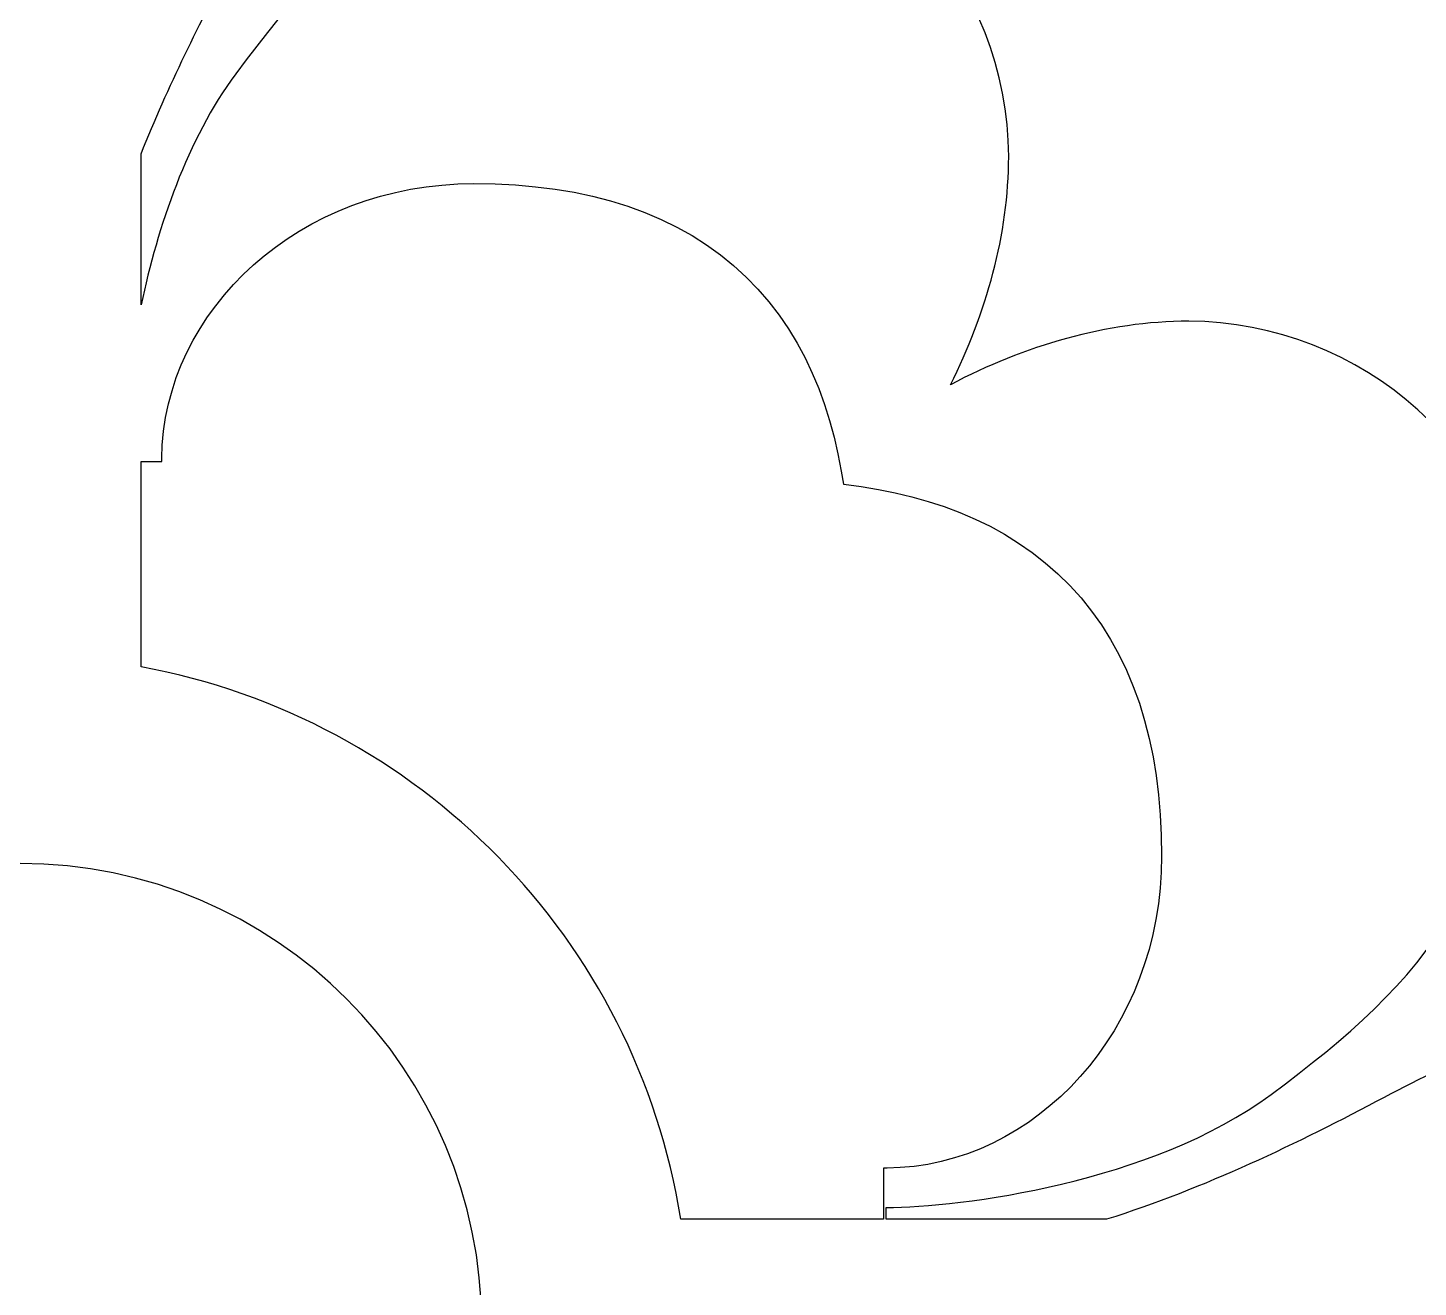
# Model space of a CAD drawing. Header units: centimetres. Extents: x 21.2 to 27, y -9 to 9.
# Drawn here: x 22.782 to 23.446, y 1.259 to 1.86 of the extents above; entities that cross this region are included whole.
import ezdxf

# ---------------------------------------------------------------- set-up
doc = ezdxf.new("R2010")
doc.units = ezdxf.units.CM
doc.header["$MEASUREMENT"] = 0
doc.layers.add('layer 1', color=7, linetype='Continuous')

msp = doc.modelspace()

# ---------------------------------------------------------------- linework, layer by layer
at = {"layer": 'layer 1', "color": 250}
for points, knots in [([(21.19047, -9.00019), (21.19047, -9.00019), (21.19047, -7.7491), (21.19047, -7.7491), (21.19047, -7.7491), (21.19047, -7.7491), (21.19047, -7.63661), (21.19047, -7.63661), (21.19047, -7.63661), (21.19047, -7.63661), (21.19047, -7.23319), (21.19047, -7.23319), (21.19047, -7.23319), (21.19047, -7.23319), (21.19047, -7.03897), (21.19047, -7.03897), (21.19047, -7.03897), (21.19047, -7.03897), (21.19047, -5.26695), (21.19047, -5.26695), (21.19047, -5.26695), (21.19047, -5.26695), (21.19047, -5.15446), (21.19047, -5.15446), (21.19047, -5.15446), (21.19047, -5.15446), (21.19047, -4.75104), (21.19047, -4.75104), (21.19047, -4.75104), (21.19047, -4.75104), (21.19047, -4.55682), (21.19047, -4.55682), (21.19047, -4.55682), (21.19047, -4.55682), (21.19047, -2.7848), (21.19047, -2.7848), (21.19047, -2.7848), (21.19047, -2.7848), (21.19047, -2.67231), (21.19047, -2.67231), (21.19047, -2.67231), (21.19047, -2.67231), (21.19047, -2.26889), (21.19047, -2.26889), (21.19047, -2.26889), (21.19047, -2.26889), (21.19047, -2.07467), (21.19047, -2.07467), (21.19047, -2.07467), (21.19047, -2.07467), (21.19047, -0.30265), (21.19047, -0.30265), (21.19047, -0.30265), (21.19047, -0.30265), (21.19047, -0.19016), (21.19047, -0.19016), (21.19047, -0.19016), (21.19047, -0.19016), (21.19047, 0.21326), (21.19047, 0.21326), (21.19047, 0.21326), (21.19047, 0.21326), (21.19047, 0.40748), (21.19047, 0.40748), (21.19047, 0.40748), (21.19047, 0.40748), (21.19047, 2.1795), (21.19047, 2.1795), (21.19047, 2.1795), (21.19047, 2.1795), (21.19047, 2.29199), (21.19047, 2.29199), (21.19047, 2.29199), (21.19047, 2.29199), (21.19047, 2.69541), (21.19047, 2.69541), (21.19047, 2.69541), (21.19047, 2.69541), (21.19047, 2.88963), (21.19047, 2.88963), (21.19047, 2.88963), (21.19047, 2.88963), (21.19047, 4.66165), (21.19047, 4.66165), (21.19047, 4.66165), (21.19047, 4.66165), (21.19047, 4.77414), (21.19047, 4.77414), (21.19047, 4.77414), (21.19047, 4.77414), (21.19047, 5.17756), (21.19047, 5.17756), (21.19047, 5.17756), (21.19047, 5.17756), (21.19047, 5.37178), (21.19047, 5.37178), (21.19047, 5.37178), (21.19047, 5.37178), (21.19047, 7.1438), (21.19047, 7.1438), (21.19047, 7.1438), (21.19047, 7.1438), (21.19047, 7.25629), (21.19047, 7.25629), (21.19047, 7.25629), (21.19047, 7.25629), (21.19047, 7.65971), (21.19047, 7.65971), (21.19047, 7.65971), (21.19047, 7.65971), (21.19047, 7.85393), (21.19047, 7.85393), (21.19047, 7.85393), (21.19047, 7.85393), (21.19047, 9.00077), (21.19047, 9.00077), (21.19047, 9.00077), (21.19047, 9.00077), (22.06369, 9.00077), (22.06369, 9.00077), (22.06369, 9.00077), (22.06369, 9.00077), (22.26069, 9.00077), (22.26069, 9.00077), (22.26069, 9.00077), (22.26069, 9.00077), (22.75317, 9.00077), (22.75317, 9.00077), (22.75317, 9.00077), (22.75317, 9.00077), (22.83643, 9.00077), (22.83643, 9.00077), (22.83643, 9.00077), (22.83643, 9.00077), (23.30109, 9.00077), (23.30109, 9.00077), (23.30109, 9.00077), (23.30109, 9.00077), (23.4937, 9.00077), (23.4937, 9.00077), (23.4937, 9.00077), (23.4937, 9.00077), (24.69645, 9.00077), (24.69645, 9.00077), (24.69645, 9.00077), (24.69645, 9.00077), (24.89344, 9.00077), (24.89344, 9.00077), (24.89344, 9.00077), (24.89344, 9.00077), (25.38592, 9.00077), (25.38592, 9.00077), (25.38592, 9.00077), (25.38592, 9.00077), (25.46919, 9.00077), (25.46919, 9.00077), (25.46919, 9.00077), (25.46919, 9.00077), (25.93384, 9.00077), (25.93384, 9.00077), (25.93384, 9.00077), (25.93384, 9.00077), (26.12645, 9.00077), (26.12645, 9.00077), (26.12645, 9.00077), (26.12645, 9.00077), (26.99977, 9.00077), (26.99977, 9.00077), (26.99977, 9.00077), (26.99977, 9.00077), (26.99977, 7.78696), (26.99977, 7.78696), (26.99977, 7.78696), (26.99977, 7.78696), (26.99977, 7.67444), (26.99977, 7.67444), (26.99977, 7.67444), (26.99977, 7.67444), (26.99977, 7.27121), (26.99977, 7.27121), (26.99977, 7.27121), (26.99977, 7.27121), (26.99977, 7.0909), (26.99977, 7.0909), (26.99977, 7.0909), (26.99977, 7.0909), (26.99977, 5.25821), (26.99977, 5.25821), (26.99977, 5.25821), (26.99977, 5.25821), (26.99977, 5.1457), (26.99977, 5.1457), (26.99977, 5.1457), (26.99977, 5.1457), (26.99977, 4.74247), (26.99977, 4.74247), (26.99977, 4.74247), (26.99977, 4.74247), (26.99977, 4.56216), (26.99977, 4.56216), (26.99977, 4.56216), (26.99977, 4.56216), (26.99977, 2.79003), (26.99977, 2.79003), (26.99977, 2.79003), (26.99977, 2.79003), (26.99977, 2.67751), (26.99977, 2.67751), (26.99977, 2.67751), (26.99977, 2.67751), (26.99977, 2.27429), (26.99977, 2.27429), (26.99977, 2.27429), (26.99977, 2.27429), (26.99977, 2.09398), (26.99977, 2.09398), (26.99977, 2.09398), (26.99977, 2.09398), (26.99977, 0.32184), (26.99977, 0.32184), (26.99977, 0.32184), (26.99977, 0.32184), (26.99977, 0.20933), (26.99977, 0.20933), (26.99977, 0.20933), (26.99977, 0.20933), (26.99977, -0.1939), (26.99977, -0.1939), (26.99977, -0.1939), (26.99977, -0.1939), (26.99977, -0.37421), (26.99977, -0.37421), (26.99977, -0.37421), (26.99977, -0.37421), (26.99977, -2.14634), (26.99977, -2.14634), (26.99977, -2.14634), (26.99977, -2.14634), (26.99977, -2.25886), (26.99977, -2.25886), (26.99977, -2.25886), (26.99977, -2.25886), (26.99977, -2.66208), (26.99977, -2.66208), (26.99977, -2.66208), (26.99977, -2.66208), (26.99977, -2.84239), (26.99977, -2.84239), (26.99977, -2.84239), (26.99977, -2.84239), (26.99977, -4.61452), (26.99977, -4.61452), (26.99977, -4.61452), (26.99977, -4.61452), (26.99977, -4.72704), (26.99977, -4.72704), (26.99977, -4.72704), (26.99977, -4.72704), (26.99977, -5.13027), (26.99977, -5.13027), (26.99977, -5.13027), (26.99977, -5.13027), (26.99977, -5.31058), (26.99977, -5.31058), (26.99977, -5.31058), (26.99977, -5.31058), (26.99977, -7.08271), (26.99977, -7.08271), (26.99977, -7.08271), (26.99977, -7.08271), (26.99977, -7.19522), (26.99977, -7.19522), (26.99977, -7.19522), (26.99977, -7.19522), (26.99977, -7.59845), (26.99977, -7.59845), (26.99977, -7.59845), (26.99977, -7.59845), (26.99977, -7.77876), (26.99977, -7.77876), (26.99977, -7.77876), (26.99977, -7.77876), (26.99977, -9.00019), (26.99977, -9.00019), (26.99977, -9.00019), (26.99977, -9.00019), (26.12655, -9.00019), (26.12655, -9.00019), (26.12655, -9.00019), (26.12655, -9.00019), (25.92852, -9.00019), (25.92852, -9.00019), (25.92852, -9.00019), (25.92852, -9.00019), (25.46919, -9.00019), (25.46919, -9.00019), (25.46919, -9.00019), (25.46919, -9.00019), (25.38592, -9.00019), (25.38592, -9.00019), (25.38592, -9.00019), (25.38592, -9.00019), (24.89003, -9.00019), (24.89003, -9.00019), (24.89003, -9.00019), (24.89003, -9.00019), (24.69651, -9.00019), (24.69651, -9.00019), (24.69651, -9.00019), (24.69651, -9.00019), (23.4938, -9.00019), (23.4938, -9.00019), (23.4938, -9.00019), (23.4938, -9.00019), (23.29577, -9.00019), (23.29577, -9.00019), (23.29577, -9.00019), (23.29577, -9.00019), (22.83643, -9.00019), (22.83643, -9.00019), (22.83643, -9.00019), (22.83643, -9.00019), (22.75317, -9.00019), (22.75317, -9.00019), (22.75317, -9.00019), (22.75317, -9.00019), (22.25728, -9.00019), (22.25728, -9.00019), (22.25728, -9.00019), (22.25728, -9.00019), (22.06376, -9.00019), (22.06376, -9.00019), (22.06376, -9.00019), (22.06376, -9.00019), (21.19047, -9.00019), (21.19047, -9.00019)], [0, 0, 0, 0, 0.011765, 0.011765, 0.011765, 0.011765, 0.023529, 0.023529, 0.023529, 0.023529, 0.035294, 0.035294, 0.035294, 0.035294, 0.047059, 0.047059, 0.047059, 0.047059, 0.058824, 0.058824, 0.058824, 0.058824, 0.070588, 0.070588, 0.070588, 0.070588, 0.082353, 0.082353, 0.082353, 0.082353, 0.094118, 0.094118, 0.094118, 0.094118, 0.105882, 0.105882, 0.105882, 0.105882, 0.117647, 0.117647, 0.117647, 0.117647, 0.129412, 0.129412, 0.129412, 0.129412, 0.141176, 0.141176, 0.141176, 0.141176, 0.152941, 0.152941, 0.152941, 0.152941, 0.164706, 0.164706, 0.164706, 0.164706, 0.176471, 0.176471, 0.176471, 0.176471, 0.188235, 0.188235, 0.188235, 0.188235, 0.2, 0.2, 0.2, 0.2, 0.211765, 0.211765, 0.211765, 0.211765, 0.223529, 0.223529, 0.223529, 0.223529, 0.235294, 0.235294, 0.235294, 0.235294, 0.247059, 0.247059, 0.247059, 0.247059, 0.258824, 0.258824, 0.258824, 0.258824, 0.270588, 0.270588, 0.270588, 0.270588, 0.282353, 0.282353, 0.282353, 0.282353, 0.294118, 0.294118, 0.294118, 0.294118, 0.305882, 0.305882, 0.305882, 0.305882, 0.317647, 0.317647, 0.317647, 0.317647, 0.329412, 0.329412, 0.329412, 0.329412, 0.341176, 0.341176, 0.341176, 0.341176, 0.352941, 0.352941, 0.352941, 0.352941, 0.364706, 0.364706, 0.364706, 0.364706, 0.376471, 0.376471, 0.376471, 0.376471, 0.388235, 0.388235, 0.388235, 0.388235, 0.4, 0.4, 0.4, 0.4, 0.411765, 0.411765, 0.411765, 0.411765, 0.423529, 0.423529, 0.423529, 0.423529, 0.435294, 0.435294, 0.435294, 0.435294, 0.447059, 0.447059, 0.447059, 0.447059, 0.458824, 0.458824, 0.458824, 0.458824, 0.470588, 0.470588, 0.470588, 0.470588, 0.482353, 0.482353, 0.482353, 0.482353, 0.494118, 0.494118, 0.494118, 0.494118, 0.505882, 0.505882, 0.505882, 0.505882, 0.517647, 0.517647, 0.517647, 0.517647, 0.529412, 0.529412, 0.529412, 0.529412, 0.541176, 0.541176, 0.541176, 0.541176, 0.552941, 0.552941, 0.552941, 0.552941, 0.564706, 0.564706, 0.564706, 0.564706, 0.576471, 0.576471, 0.576471, 0.576471, 0.588235, 0.588235, 0.588235, 0.588235, 0.6, 0.6, 0.6, 0.6, 0.611765, 0.611765, 0.611765, 0.611765, 0.623529, 0.623529, 0.623529, 0.623529, 0.635294, 0.635294, 0.635294, 0.635294, 0.647059, 0.647059, 0.647059, 0.647059, 0.658824, 0.658824, 0.658824, 0.658824, 0.670588, 0.670588, 0.670588, 0.670588, 0.682353, 0.682353, 0.682353, 0.682353, 0.694118, 0.694118, 0.694118, 0.694118, 0.705882, 0.705882, 0.705882, 0.705882, 0.717647, 0.717647, 0.717647, 0.717647, 0.729412, 0.729412, 0.729412, 0.729412, 0.741176, 0.741176, 0.741176, 0.741176, 0.752941, 0.752941, 0.752941, 0.752941, 0.764706, 0.764706, 0.764706, 0.764706, 0.776471, 0.776471, 0.776471, 0.776471, 0.788235, 0.788235, 0.788235, 0.788235, 0.8, 0.8, 0.8, 0.8, 0.811765, 0.811765, 0.811765, 0.811765, 0.823529, 0.823529, 0.823529, 0.823529, 0.835294, 0.835294, 0.835294, 0.835294, 0.847059, 0.847059, 0.847059, 0.847059, 0.858824, 0.858824, 0.858824, 0.858824, 0.870588, 0.870588, 0.870588, 0.870588, 0.882353, 0.882353, 0.882353, 0.882353, 0.894118, 0.894118, 0.894118, 0.894118, 0.905882, 0.905882, 0.905882, 0.905882, 0.917647, 0.917647, 0.917647, 0.917647, 0.929412, 0.929412, 0.929412, 0.929412, 0.941176, 0.941176, 0.941176, 0.941176, 0.952941, 0.952941, 0.952941, 0.952941, 0.964706, 0.964706, 0.964706, 0.964706, 0.976471, 0.976471, 0.976471, 0.976471, 1, 1, 1, 1]), ([(23.81645, 1.27045), (23.81645, 1.27045), (24.05313, 1.33961), (24.05313, 1.33961), (24.05313, 1.33961), (24.05313, 1.33961), (24.05313, 1.79482), (24.05313, 1.79482), (24.05313, 1.79482), (23.90784, 1.82419), (23.79538, 1.98367), (23.7876, 2.17933), (23.7876, 2.17933), (23.57159, 2.18183), (23.39594, 2.31182), (23.38362, 2.47526), (23.38362, 2.47526), (23.38362, 2.47526), (23.15074, 2.4044), (23.15074, 2.4044), (23.15074, 2.4044), (23.15074, 2.4044), (22.88314, 2.48583), (22.88314, 2.48583), (22.88314, 2.48583), (22.88314, 2.48583), (22.81447, 2.25087), (22.81447, 2.25087), (22.81447, 2.25087), (22.83319, 2.21258), (22.85268, 2.17561), (22.86842, 2.14663), (22.86842, 2.14663), (22.89759, 2.09416), (22.91799, 2.04605), (22.91799, 2.00229), (22.91799, 2.00229), (22.91799, 1.96584), (22.89759, 1.92501), (22.88008, 1.89147), (22.88008, 1.89147), (22.86468, 1.86247), (22.84929, 1.83154), (22.83643, 1.79947), (22.83643, 1.79947), (22.83643, 1.79947), (22.83643, 1.72738), (22.83643, 1.72738), (22.83643, 1.72738), (22.84433, 1.76451), (22.85832, 1.8063), (22.88155, 1.83752), (22.88155, 1.83752), (22.93549, 1.91044), (22.98505, 1.95562), (23.10464, 1.95562), (23.10464, 1.95562), (23.18629, 1.95562), (23.25043, 1.87983), (23.25043, 1.79815), (23.25043, 1.79815), (23.25043, 1.7612), (23.23968, 1.72306), (23.22264, 1.68926), (23.22264, 1.68926), (23.2576, 1.70773), (23.29762, 1.71954), (23.33633, 1.71954), (23.33633, 1.71954), (23.41801, 1.71954), (23.49381, 1.65539), (23.49381, 1.57374), (23.49381, 1.57374), (23.49381, 1.45415), (23.44862, 1.4046), (23.37571, 1.35065), (23.37571, 1.35065), (23.31886, 1.30836), (23.22699, 1.29669), (23.19199, 1.29669), (23.19199, 1.29669), (23.19199, 1.29669), (23.19199, 1.29102), (23.19199, 1.29102), (23.19199, 1.29102), (23.19199, 1.29102), (23.29714, 1.29102), (23.29714, 1.29102), (23.29714, 1.29102), (23.34369, 1.30562), (23.3886, 1.32741), (23.42965, 1.3492), (23.42965, 1.3492), (23.46319, 1.3667), (23.50402, 1.3871), (23.54048, 1.3871), (23.54048, 1.3871), (23.58423, 1.3871), (23.63234, 1.3667), (23.68481, 1.33752), (23.68481, 1.33752), (23.72067, 1.31806), (23.76877, 1.29283), (23.81645, 1.27045)], [0, 0, 0, 0, 0.037037, 0.037037, 0.037037, 0.037037, 0.074074, 0.074074, 0.074074, 0.074074, 0.111111, 0.111111, 0.111111, 0.111111, 0.148148, 0.148148, 0.148148, 0.148148, 0.185185, 0.185185, 0.185185, 0.185185, 0.222222, 0.222222, 0.222222, 0.222222, 0.259259, 0.259259, 0.259259, 0.259259, 0.296296, 0.296296, 0.296296, 0.296296, 0.333333, 0.333333, 0.333333, 0.333333, 0.37037, 0.37037, 0.37037, 0.37037, 0.407407, 0.407407, 0.407407, 0.407407, 0.444444, 0.444444, 0.444444, 0.444444, 0.481481, 0.481481, 0.481481, 0.481481, 0.518519, 0.518519, 0.518519, 0.518519, 0.555556, 0.555556, 0.555556, 0.555556, 0.592593, 0.592593, 0.592593, 0.592593, 0.62963, 0.62963, 0.62963, 0.62963, 0.666667, 0.666667, 0.666667, 0.666667, 0.703704, 0.703704, 0.703704, 0.703704, 0.740741, 0.740741, 0.740741, 0.740741, 0.777778, 0.777778, 0.777778, 0.777778, 0.814815, 0.814815, 0.814815, 0.814815, 0.851852, 0.851852, 0.851852, 0.851852, 0.888889, 0.888889, 0.888889, 0.888889, 0.925926, 0.925926, 0.925926, 0.925926, 1, 1, 1, 1]), ([(22.83643, 1.65253), (22.83643, 1.65253), (22.83643, 1.55459), (22.83643, 1.55459), (22.83643, 1.55459), (22.96887, 1.5304), (23.07278, 1.42447), (23.09399, 1.29102), (23.09399, 1.29102), (23.09399, 1.29102), (23.19071, 1.29102), (23.19071, 1.29102), (23.19071, 1.29102), (23.19071, 1.29102), (23.19071, 1.31549), (23.19071, 1.31549), (23.19071, 1.31549), (23.19071, 1.31549), (23.19249, 1.31549), (23.19249, 1.31549), (23.19249, 1.31549), (23.19249, 1.31549), (23.19865, 1.31567), (23.19865, 1.31567), (23.19865, 1.31567), (23.19865, 1.31567), (23.20526, 1.31627), (23.20526, 1.31627), (23.20526, 1.31627), (23.20526, 1.31627), (23.2118, 1.31724), (23.2118, 1.31724), (23.2118, 1.31724), (23.2118, 1.31724), (23.21824, 1.31859), (23.21824, 1.31859), (23.21824, 1.31859), (23.21824, 1.31859), (23.22458, 1.32029), (23.22458, 1.32029), (23.22458, 1.32029), (23.22458, 1.32029), (23.23081, 1.32234), (23.23081, 1.32234), (23.23081, 1.32234), (23.23081, 1.32234), (23.2369, 1.32471), (23.2369, 1.32471), (23.2369, 1.32471), (23.2369, 1.32471), (23.24286, 1.32741), (23.24286, 1.32741), (23.24286, 1.32741), (23.24286, 1.32741), (23.24866, 1.3304), (23.24866, 1.3304), (23.24866, 1.3304), (23.24866, 1.3304), (23.25433, 1.3337), (23.25433, 1.3337), (23.25433, 1.3337), (23.25433, 1.3337), (23.25982, 1.33729), (23.25982, 1.33729), (23.25982, 1.33729), (23.25982, 1.33729), (23.26514, 1.34115), (23.26514, 1.34115), (23.26514, 1.34115), (23.26514, 1.34115), (23.27028, 1.34527), (23.27028, 1.34527), (23.27028, 1.34527), (23.27028, 1.34527), (23.27524, 1.34966), (23.27524, 1.34966), (23.27524, 1.34966), (23.27524, 1.34966), (23.28001, 1.35429), (23.28001, 1.35429), (23.28001, 1.35429), (23.28001, 1.35429), (23.28458, 1.35917), (23.28458, 1.35917), (23.28458, 1.35917), (23.28458, 1.35917), (23.28894, 1.36429), (23.28894, 1.36429), (23.28894, 1.36429), (23.28894, 1.36429), (23.29308, 1.36964), (23.29308, 1.36964), (23.29308, 1.36964), (23.29308, 1.36964), (23.297, 1.3752), (23.297, 1.3752), (23.297, 1.3752), (23.297, 1.3752), (23.30069, 1.38099), (23.30069, 1.38099), (23.30069, 1.38099), (23.30069, 1.38099), (23.30413, 1.38698), (23.30413, 1.38698), (23.30413, 1.38698), (23.30413, 1.38698), (23.30732, 1.39317), (23.30732, 1.39317), (23.30732, 1.39317), (23.30732, 1.39317), (23.31026, 1.39955), (23.31026, 1.39955), (23.31026, 1.39955), (23.31026, 1.39955), (23.31292, 1.40613), (23.31292, 1.40613), (23.31292, 1.40613), (23.31292, 1.40613), (23.31531, 1.41288), (23.31531, 1.41288), (23.31531, 1.41288), (23.31531, 1.41288), (23.3174, 1.4198), (23.3174, 1.4198), (23.3174, 1.4198), (23.3174, 1.4198), (23.3192, 1.42687), (23.3192, 1.42687), (23.3192, 1.42687), (23.3192, 1.42687), (23.32069, 1.43411), (23.32069, 1.43411), (23.32069, 1.43411), (23.32069, 1.43411), (23.32186, 1.44148), (23.32186, 1.44148), (23.32186, 1.44148), (23.32186, 1.44148), (23.32271, 1.44899), (23.32271, 1.44899), (23.32271, 1.44899), (23.32271, 1.44899), (23.32323, 1.45662), (23.32323, 1.45662), (23.32323, 1.45662), (23.32323, 1.45662), (23.3234, 1.46426), (23.3234, 1.46426), (23.3234, 1.46426), (23.3234, 1.46426), (23.32324, 1.47434), (23.32324, 1.47434), (23.32324, 1.47434), (23.32324, 1.47434), (23.32275, 1.48405), (23.32275, 1.48405), (23.32275, 1.48405), (23.32275, 1.48405), (23.32194, 1.49351), (23.32194, 1.49351), (23.32194, 1.49351), (23.32194, 1.49351), (23.3208, 1.50274), (23.3208, 1.50274), (23.3208, 1.50274), (23.3208, 1.50274), (23.31931, 1.51172), (23.31931, 1.51172), (23.31931, 1.51172), (23.31931, 1.51172), (23.31749, 1.52047), (23.31749, 1.52047), (23.31749, 1.52047), (23.31749, 1.52047), (23.31531, 1.52897), (23.31531, 1.52897), (23.31531, 1.52897), (23.31531, 1.52897), (23.31278, 1.53724), (23.31278, 1.53724), (23.31278, 1.53724), (23.31278, 1.53724), (23.30989, 1.54525), (23.30989, 1.54525), (23.30989, 1.54525), (23.30989, 1.54525), (23.30663, 1.55301), (23.30663, 1.55301), (23.30663, 1.55301), (23.30663, 1.55301), (23.30301, 1.56049), (23.30301, 1.56049), (23.30301, 1.56049), (23.30301, 1.56049), (23.29903, 1.5677), (23.29903, 1.5677), (23.29903, 1.5677), (23.29903, 1.5677), (23.29467, 1.57462), (23.29467, 1.57462), (23.29467, 1.57462), (23.29467, 1.57462), (23.28997, 1.58123), (23.28997, 1.58123), (23.28997, 1.58123), (23.28997, 1.58123), (23.28493, 1.58751), (23.28493, 1.58751), (23.28493, 1.58751), (23.28493, 1.58751), (23.27956, 1.59346), (23.27956, 1.59346), (23.27956, 1.59346), (23.27956, 1.59346), (23.27387, 1.59907), (23.27387, 1.59907), (23.27387, 1.59907), (23.27387, 1.59907), (23.2679, 1.60431), (23.2679, 1.60431), (23.2679, 1.60431), (23.2679, 1.60431), (23.26166, 1.60919), (23.26166, 1.60919), (23.26166, 1.60919), (23.26166, 1.60919), (23.25517, 1.61372), (23.25517, 1.61372), (23.25517, 1.61372), (23.25517, 1.61372), (23.24845, 1.61788), (23.24845, 1.61788), (23.24845, 1.61788), (23.24845, 1.61788), (23.24152, 1.62169), (23.24152, 1.62169), (23.24152, 1.62169), (23.24152, 1.62169), (23.2344, 1.62516), (23.2344, 1.62516), (23.2344, 1.62516), (23.2344, 1.62516), (23.22709, 1.62829), (23.22709, 1.62829), (23.22709, 1.62829), (23.22709, 1.62829), (23.21962, 1.6311), (23.21962, 1.6311), (23.21962, 1.6311), (23.21962, 1.6311), (23.212, 1.63359), (23.212, 1.63359), (23.212, 1.63359), (23.212, 1.63359), (23.20423, 1.63578), (23.20423, 1.63578), (23.20423, 1.63578), (23.20423, 1.63578), (23.19632, 1.63768), (23.19632, 1.63768), (23.19632, 1.63768), (23.19632, 1.63768), (23.18827, 1.63931), (23.18827, 1.63931), (23.18827, 1.63931), (23.18827, 1.63931), (23.18009, 1.64068), (23.18009, 1.64068), (23.18009, 1.64068), (23.18009, 1.64068), (23.17178, 1.64178), (23.17178, 1.64178), (23.17178, 1.64178), (23.17178, 1.64178), (23.17154, 1.64181), (23.17154, 1.64181), (23.17154, 1.64181), (23.17154, 1.64181), (23.17055, 1.64807), (23.17055, 1.64807), (23.17055, 1.64807), (23.17055, 1.64807), (23.16897, 1.65622), (23.16897, 1.65622), (23.16897, 1.65622), (23.16897, 1.65622), (23.16712, 1.66423), (23.16712, 1.66423), (23.16712, 1.66423), (23.16712, 1.66423), (23.16498, 1.6721), (23.16498, 1.6721), (23.16498, 1.6721), (23.16498, 1.6721), (23.16253, 1.67982), (23.16253, 1.67982), (23.16253, 1.67982), (23.16253, 1.67982), (23.15977, 1.68739), (23.15977, 1.68739), (23.15977, 1.68739), (23.15977, 1.68739), (23.15668, 1.69479), (23.15668, 1.69479), (23.15668, 1.69479), (23.15668, 1.69479), (23.15325, 1.70201), (23.15325, 1.70201), (23.15325, 1.70201), (23.15325, 1.70201), (23.14948, 1.70903), (23.14948, 1.70903), (23.14948, 1.70903), (23.14948, 1.70903), (23.14534, 1.71585), (23.14534, 1.71585), (23.14534, 1.71585), (23.14534, 1.71585), (23.14084, 1.72244), (23.14084, 1.72244), (23.14084, 1.72244), (23.14084, 1.72244), (23.13598, 1.72877), (23.13598, 1.72877), (23.13598, 1.72877), (23.13598, 1.72877), (23.13074, 1.73484), (23.13074, 1.73484), (23.13074, 1.73484), (23.13074, 1.73484), (23.12514, 1.74062), (23.12514, 1.74062), (23.12514, 1.74062), (23.12514, 1.74062), (23.11918, 1.74608), (23.11918, 1.74608), (23.11918, 1.74608), (23.11918, 1.74608), (23.11289, 1.7512), (23.11289, 1.7512), (23.11289, 1.7512), (23.11289, 1.7512), (23.10627, 1.75598), (23.10627, 1.75598), (23.10627, 1.75598), (23.10627, 1.75598), (23.09932, 1.76041), (23.09932, 1.76041), (23.09932, 1.76041), (23.09932, 1.76041), (23.09208, 1.76447), (23.09208, 1.76447), (23.09208, 1.76447), (23.09208, 1.76447), (23.08455, 1.76815), (23.08455, 1.76815), (23.08455, 1.76815), (23.08455, 1.76815), (23.07675, 1.77146), (23.07675, 1.77146), (23.07675, 1.77146), (23.07675, 1.77146), (23.06869, 1.77441), (23.06869, 1.77441), (23.06869, 1.77441), (23.06869, 1.77441), (23.06037, 1.77699), (23.06037, 1.77699), (23.06037, 1.77699), (23.06037, 1.77699), (23.05181, 1.7792), (23.05181, 1.7792), (23.05181, 1.7792), (23.05181, 1.7792), (23.043, 1.78106), (23.043, 1.78106), (23.043, 1.78106), (23.043, 1.78106), (23.03395, 1.78257), (23.03395, 1.78257), (23.03395, 1.78257), (23.03395, 1.78257), (23.02465, 1.78373), (23.02465, 1.78373), (23.02465, 1.78373), (23.02465, 1.78373), (23.01511, 1.78456), (23.01511, 1.78456), (23.01511, 1.78456), (23.01511, 1.78456), (23.00532, 1.78505), (23.00532, 1.78505), (23.00532, 1.78505), (23.00532, 1.78505), (22.99516, 1.78522), (22.99516, 1.78522), (22.99516, 1.78522), (22.99516, 1.78522), (22.98751, 1.78504), (22.98751, 1.78504), (22.98751, 1.78504), (22.98751, 1.78504), (22.97989, 1.78453), (22.97989, 1.78453), (22.97989, 1.78453), (22.97989, 1.78453), (22.97238, 1.78368), (22.97238, 1.78368), (22.97238, 1.78368), (22.97238, 1.78368), (22.965, 1.78251), (22.965, 1.78251), (22.965, 1.78251), (22.965, 1.78251), (22.95777, 1.78101), (22.95777, 1.78101), (22.95777, 1.78101), (22.95777, 1.78101), (22.95069, 1.77922), (22.95069, 1.77922), (22.95069, 1.77922), (22.95069, 1.77922), (22.94377, 1.77712), (22.94377, 1.77712), (22.94377, 1.77712), (22.94377, 1.77712), (22.93702, 1.77474), (22.93702, 1.77474), (22.93702, 1.77474), (22.93702, 1.77474), (22.93045, 1.77207), (22.93045, 1.77207), (22.93045, 1.77207), (22.93045, 1.77207), (22.92406, 1.76914), (22.92406, 1.76914), (22.92406, 1.76914), (22.92406, 1.76914), (22.91788, 1.76595), (22.91788, 1.76595), (22.91788, 1.76595), (22.91788, 1.76595), (22.91188, 1.76251), (22.91188, 1.76251), (22.91188, 1.76251), (22.91188, 1.76251), (22.9061, 1.75882), (22.9061, 1.75882), (22.9061, 1.75882), (22.9061, 1.75882), (22.90053, 1.7549), (22.90053, 1.7549), (22.90053, 1.7549), (22.90053, 1.7549), (22.89518, 1.75076), (22.89518, 1.75076), (22.89518, 1.75076), (22.89518, 1.75076), (22.89007, 1.7464), (22.89007, 1.7464), (22.89007, 1.7464), (22.89007, 1.7464), (22.88518, 1.74183), (22.88518, 1.74183), (22.88518, 1.74183), (22.88518, 1.74183), (22.88055, 1.73706), (22.88055, 1.73706), (22.88055, 1.73706), (22.88055, 1.73706), (22.87616, 1.7321), (22.87616, 1.7321), (22.87616, 1.7321), (22.87616, 1.7321), (22.87203, 1.72696), (22.87203, 1.72696), (22.87203, 1.72696), (22.87203, 1.72696), (22.86817, 1.72164), (22.86817, 1.72164), (22.86817, 1.72164), (22.86817, 1.72164), (22.86459, 1.71614), (22.86459, 1.71614), (22.86459, 1.71614), (22.86459, 1.71614), (22.86129, 1.71048), (22.86129, 1.71048), (22.86129, 1.71048), (22.86129, 1.71048), (22.85829, 1.70468), (22.85829, 1.70468), (22.85829, 1.70468), (22.85829, 1.70468), (22.8556, 1.69872), (22.8556, 1.69872), (22.8556, 1.69872), (22.8556, 1.69872), (22.85322, 1.69263), (22.85322, 1.69263), (22.85322, 1.69263), (22.85322, 1.69263), (22.85117, 1.6864), (22.85117, 1.6864), (22.85117, 1.6864), (22.85117, 1.6864), (22.84947, 1.68006), (22.84947, 1.68006), (22.84947, 1.68006), (22.84947, 1.68006), (22.84812, 1.67361), (22.84812, 1.67361), (22.84812, 1.67361), (22.84812, 1.67361), (22.84715, 1.66708), (22.84715, 1.66708), (22.84715, 1.66708), (22.84715, 1.66708), (22.84655, 1.66047), (22.84655, 1.66047), (22.84655, 1.66047), (22.84655, 1.66047), (22.84637, 1.65431), (22.84637, 1.65431), (22.84637, 1.65431), (22.84637, 1.65431), (22.84637, 1.65253), (22.84637, 1.65253), (22.84637, 1.65253), (22.84637, 1.65253), (22.83643, 1.65253), (22.83643, 1.65253)], [0, 0, 0, 0, 0.007463, 0.007463, 0.007463, 0.007463, 0.014925, 0.014925, 0.014925, 0.014925, 0.022388, 0.022388, 0.022388, 0.022388, 0.029851, 0.029851, 0.029851, 0.029851, 0.037313, 0.037313, 0.037313, 0.037313, 0.044776, 0.044776, 0.044776, 0.044776, 0.052239, 0.052239, 0.052239, 0.052239, 0.059701, 0.059701, 0.059701, 0.059701, 0.067164, 0.067164, 0.067164, 0.067164, 0.074627, 0.074627, 0.074627, 0.074627, 0.08209, 0.08209, 0.08209, 0.08209, 0.089552, 0.089552, 0.089552, 0.089552, 0.097015, 0.097015, 0.097015, 0.097015, 0.104478, 0.104478, 0.104478, 0.104478, 0.11194, 0.11194, 0.11194, 0.11194, 0.119403, 0.119403, 0.119403, 0.119403, 0.126866, 0.126866, 0.126866, 0.126866, 0.134328, 0.134328, 0.134328, 0.134328, 0.141791, 0.141791, 0.141791, 0.141791, 0.149254, 0.149254, 0.149254, 0.149254, 0.156716, 0.156716, 0.156716, 0.156716, 0.164179, 0.164179, 0.164179, 0.164179, 0.171642, 0.171642, 0.171642, 0.171642, 0.179104, 0.179104, 0.179104, 0.179104, 0.186567, 0.186567, 0.186567, 0.186567, 0.19403, 0.19403, 0.19403, 0.19403, 0.201493, 0.201493, 0.201493, 0.201493, 0.208955, 0.208955, 0.208955, 0.208955, 0.216418, 0.216418, 0.216418, 0.216418, 0.223881, 0.223881, 0.223881, 0.223881, 0.231343, 0.231343, 0.231343, 0.231343, 0.238806, 0.238806, 0.238806, 0.238806, 0.246269, 0.246269, 0.246269, 0.246269, 0.253731, 0.253731, 0.253731, 0.253731, 0.261194, 0.261194, 0.261194, 0.261194, 0.268657, 0.268657, 0.268657, 0.268657, 0.276119, 0.276119, 0.276119, 0.276119, 0.283582, 0.283582, 0.283582, 0.283582, 0.291045, 0.291045, 0.291045, 0.291045, 0.298507, 0.298507, 0.298507, 0.298507, 0.30597, 0.30597, 0.30597, 0.30597, 0.313433, 0.313433, 0.313433, 0.313433, 0.320896, 0.320896, 0.320896, 0.320896, 0.328358, 0.328358, 0.328358, 0.328358, 0.335821, 0.335821, 0.335821, 0.335821, 0.343284, 0.343284, 0.343284, 0.343284, 0.350746, 0.350746, 0.350746, 0.350746, 0.358209, 0.358209, 0.358209, 0.358209, 0.365672, 0.365672, 0.365672, 0.365672, 0.373134, 0.373134, 0.373134, 0.373134, 0.380597, 0.380597, 0.380597, 0.380597, 0.38806, 0.38806, 0.38806, 0.38806, 0.395522, 0.395522, 0.395522, 0.395522, 0.402985, 0.402985, 0.402985, 0.402985, 0.410448, 0.410448, 0.410448, 0.410448, 0.41791, 0.41791, 0.41791, 0.41791, 0.425373, 0.425373, 0.425373, 0.425373, 0.432836, 0.432836, 0.432836, 0.432836, 0.440299, 0.440299, 0.440299, 0.440299, 0.447761, 0.447761, 0.447761, 0.447761, 0.455224, 0.455224, 0.455224, 0.455224, 0.462687, 0.462687, 0.462687, 0.462687, 0.470149, 0.470149, 0.470149, 0.470149, 0.477612, 0.477612, 0.477612, 0.477612, 0.485075, 0.485075, 0.485075, 0.485075, 0.492537, 0.492537, 0.492537, 0.492537, 0.5, 0.5, 0.5, 0.5, 0.507463, 0.507463, 0.507463, 0.507463, 0.514925, 0.514925, 0.514925, 0.514925, 0.522388, 0.522388, 0.522388, 0.522388, 0.529851, 0.529851, 0.529851, 0.529851, 0.537313, 0.537313, 0.537313, 0.537313, 0.544776, 0.544776, 0.544776, 0.544776, 0.552239, 0.552239, 0.552239, 0.552239, 0.559701, 0.559701, 0.559701, 0.559701, 0.567164, 0.567164, 0.567164, 0.567164, 0.574627, 0.574627, 0.574627, 0.574627, 0.58209, 0.58209, 0.58209, 0.58209, 0.589552, 0.589552, 0.589552, 0.589552, 0.597015, 0.597015, 0.597015, 0.597015, 0.604478, 0.604478, 0.604478, 0.604478, 0.61194, 0.61194, 0.61194, 0.61194, 0.619403, 0.619403, 0.619403, 0.619403, 0.626866, 0.626866, 0.626866, 0.626866, 0.634328, 0.634328, 0.634328, 0.634328, 0.641791, 0.641791, 0.641791, 0.641791, 0.649254, 0.649254, 0.649254, 0.649254, 0.656716, 0.656716, 0.656716, 0.656716, 0.664179, 0.664179, 0.664179, 0.664179, 0.671642, 0.671642, 0.671642, 0.671642, 0.679104, 0.679104, 0.679104, 0.679104, 0.686567, 0.686567, 0.686567, 0.686567, 0.69403, 0.69403, 0.69403, 0.69403, 0.701493, 0.701493, 0.701493, 0.701493, 0.708955, 0.708955, 0.708955, 0.708955, 0.716418, 0.716418, 0.716418, 0.716418, 0.723881, 0.723881, 0.723881, 0.723881, 0.731343, 0.731343, 0.731343, 0.731343, 0.738806, 0.738806, 0.738806, 0.738806, 0.746269, 0.746269, 0.746269, 0.746269, 0.753731, 0.753731, 0.753731, 0.753731, 0.761194, 0.761194, 0.761194, 0.761194, 0.768657, 0.768657, 0.768657, 0.768657, 0.776119, 0.776119, 0.776119, 0.776119, 0.783582, 0.783582, 0.783582, 0.783582, 0.791045, 0.791045, 0.791045, 0.791045, 0.798507, 0.798507, 0.798507, 0.798507, 0.80597, 0.80597, 0.80597, 0.80597, 0.813433, 0.813433, 0.813433, 0.813433, 0.820896, 0.820896, 0.820896, 0.820896, 0.828358, 0.828358, 0.828358, 0.828358, 0.835821, 0.835821, 0.835821, 0.835821, 0.843284, 0.843284, 0.843284, 0.843284, 0.850746, 0.850746, 0.850746, 0.850746, 0.858209, 0.858209, 0.858209, 0.858209, 0.865672, 0.865672, 0.865672, 0.865672, 0.873134, 0.873134, 0.873134, 0.873134, 0.880597, 0.880597, 0.880597, 0.880597, 0.88806, 0.88806, 0.88806, 0.88806, 0.895522, 0.895522, 0.895522, 0.895522, 0.902985, 0.902985, 0.902985, 0.902985, 0.910448, 0.910448, 0.910448, 0.910448, 0.91791, 0.91791, 0.91791, 0.91791, 0.925373, 0.925373, 0.925373, 0.925373, 0.932836, 0.932836, 0.932836, 0.932836, 0.940299, 0.940299, 0.940299, 0.940299, 0.947761, 0.947761, 0.947761, 0.947761, 0.955224, 0.955224, 0.955224, 0.955224, 0.962687, 0.962687, 0.962687, 0.962687, 0.970149, 0.970149, 0.970149, 0.970149, 0.977612, 0.977612, 0.977612, 0.977612, 0.985075, 0.985075, 0.985075, 0.985075, 1, 1, 1, 1]), ([(22.55853, 1.24056), (22.55853, 1.36216), (22.65715, 1.46077), (22.77874, 1.46077), (22.77874, 1.46077), (22.90034, 1.46077), (22.99895, 1.36216), (22.99895, 1.24056), (22.99895, 1.24056), (22.99895, 1.11896), (22.90034, 1.02035), (22.77874, 1.02035), (22.77874, 1.02035), (22.65715, 1.02035), (22.55853, 1.11896), (22.55853, 1.24056)], [0, 0, 0, 0, 0.2, 0.2, 0.2, 0.2, 0.4, 0.4, 0.4, 0.4, 0.6, 0.6, 0.6, 0.6, 1, 1, 1, 1])]:
    msp.add_open_spline(points, degree=3, knots=knots, dxfattribs=at)

doc.saveas('drawing.dxf')
